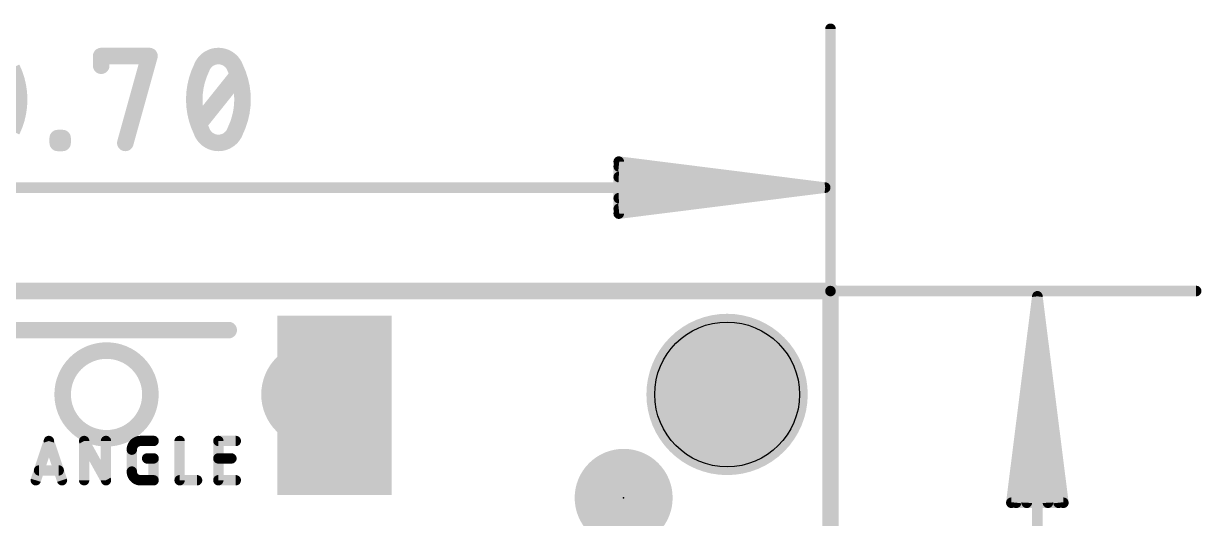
# Model space of a CAD drawing. Extents: x -33 to 53.6, y -8.2 to 46.5.
# Drawn here: x 7.87 to 22.34, y 40.39 to 46.46 of the extents above; entities that cross this region are included whole.
import ezdxf

# ---------------------------------------------------------------- set-up
doc = ezdxf.new("R2010")
doc.units = 0
for name, color, linetype in [('1', 12, 'CONTINUOUS'), ('16', 132, 'CONTINUOUS'), ('20', 31, 'CONTINUOUS'), ('21', 253, 'CONTINUOUS'), ('23', 53, 'CONTINUOUS'), ('24', 53, 'CONTINUOUS'), ('27', 253, 'CONTINUOUS'), ('29', 253, 'CONTINUOUS'), ('30', 253, 'CONTINUOUS'), ('31', 253, 'CONTINUOUS'), ('47', 253, 'CONTINUOUS'), ('51', 253, 'CONTINUOUS')]:
    doc.layers.add(name, color=color, linetype=linetype)

# ---------------------------------------------------------------- blocks, each defined once
blk = doc.blocks.new('PIE')
at = {"const_width": 0.5}
blk.add_lwpolyline([(0, -0.25, 1), (0, 0.25, 1), (0, -0.25)], format="xyb", dxfattribs=at)
blk = doc.blocks.new('RECT')
blk.add_solid([(-0.5, -0.5), (0.5, -0.5), (-0.5, 0.5), (0.5, 0.5)])

msp = doc.modelspace()

# ---------------------------------------------------------------- linework, layer by layer
at = {"layer": '1', "const_width": 0.2032}
for points in [[(0, 43.18), (17.78, 43.18)], [(17.78, 43.18), (17.78, 0)]]:
    msp.add_lwpolyline(points, dxfattribs=at)
at = {"layer": '1', "const_width": 0.1016}
for points in [[(17.8308, 43.18, 1), (17.7292, 43.18)], [(17.78, 43.1292, 1), (17.78, 43.2308)]]:
    msp.add_lwpolyline(points, format="xyb", dxfattribs=at)
at = {"layer": '16', "const_width": 0.2032}
for points in [[(17.78, 43.18), (0, 43.18)], [(17.78, 0), (17.78, 43.18)]]:
    msp.add_lwpolyline(points, dxfattribs=at)
at = {"layer": '16', "const_width": 0.1016}
for points in [[(17.8308, 43.18, 1), (17.7292, 43.18)], [(17.78, 43.1292, 1), (17.78, 43.2308)]]:
    msp.add_lwpolyline(points, format="xyb", dxfattribs=at)
at = {"layer": '20', "const_width": 0.2032}
for points in [[(17.78, 43.18), (0, 43.18)], [(17.78, 0), (17.78, 43.18)]]:
    msp.add_lwpolyline(points, dxfattribs=at)
at = {"layer": '20', "const_width": 0.1016}
for points in [[(17.8308, 43.18, 1), (17.7292, 43.18)], [(17.78, 43.1292, 1), (17.78, 43.2308)]]:
    msp.add_lwpolyline(points, format="xyb", dxfattribs=at)
at = {"layer": '20'}
msp.add_circle((16.51, 41.91), 0.889, dxfattribs=at)
at = {"layer": '21', "const_width": 0.2032}
msp.add_lwpolyline([(10.39, 42.7), (7.39, 42.7)], dxfattribs=at)
at = {"layer": '21', "const_width": 0.1016}
msp.add_lwpolyline([(10.39, 42.6492, 1), (10.39, 42.7508)], format="xyb", dxfattribs=at)
at = {"layer": '23'}
msp.add_point((15.24, 40.64), dxfattribs=at)
at = {"layer": '24'}
msp.add_point((15.24, 40.64), dxfattribs=at)
at = {"layer": '27', "const_width": 0.127}
for points in [[(8.0214, 40.8559), (8.1823, 41.3385)], [(8.1823, 41.3385), (8.3431, 40.8559)], [(8.6151, 40.8559), (8.6151, 41.3385)], [(8.6151, 41.3385), (8.8833, 40.8559)], [(8.8833, 40.8559), (8.8833, 41.3385)], [(9.3076, 41.3385), (9.4685, 41.3385)], [(9.7875, 41.3385), (9.7875, 40.8559)], [(10.263, 40.8559), (10.263, 41.3385)], [(10.263, 41.3385), (10.4775, 41.3385)], [(9.2004, 40.9631), (9.2004, 41.2313)], [(9.388, 41.124), (9.4685, 41.124)], [(9.4685, 41.124), (9.4685, 40.8559)], [(10.263, 41.124), (10.4239, 41.124)], [(8.3029, 40.9766), (8.0616, 40.9766)], [(9.4685, 40.8559), (9.3076, 40.8559)], [(9.7875, 40.8559), (10.002, 40.8559)], [(10.4775, 40.8559), (10.263, 40.8559)]]:
    msp.add_lwpolyline(points, dxfattribs=at)
at = {"layer": '27'}
for points, const_width in [([(8.2124, 41.3485, 1), (8.1522, 41.3285)], 0.0635), ([(8.2124, 41.3285, 1), (8.1522, 41.3485)], 0.0635), ([(8.6469, 41.3385, 1), (8.5834, 41.3385)], 0.0635), ([(8.6429, 41.3539, 1), (8.5874, 41.3231)], 0.0635), ([(8.915, 41.3385, 1), (8.8515, 41.3385)], 0.0635), ([(9.3076, 41.3385, 0.4142), (9.2004, 41.2313)], 0.127), ([(9.3076, 41.3703, 1), (9.3076, 41.3068)], 0.0635), ([(9.3076, 41.3068, 1), (9.3076, 41.3702)], 0.0635), ([(9.4685, 41.3068, 1), (9.4685, 41.3703)], 0.0635), ([(9.8193, 41.3385, 1), (9.7558, 41.3385)], 0.0635), ([(10.263, 41.3703, 1), (10.263, 41.3068)], 0.0635), ([(10.2948, 41.3385, 1), (10.2313, 41.3385)], 0.0635), ([(10.4775, 41.3068, 1), (10.4775, 41.3703)], 0.0635), ([(9.2321, 41.2313, 1), (9.1686, 41.2313)], 0.0635), ([(9.1686, 41.2313, 1), (9.2321, 41.2313)], 0.0635), ([(9.388, 41.1558, 1), (9.388, 41.0923)], 0.0635), ([(9.5002, 41.124, 1), (9.4367, 41.124)], 0.0635), ([(9.4685, 41.0923, 1), (9.4685, 41.1558)], 0.0635), ([(10.263, 41.1558, 1), (10.263, 41.0923)], 0.0635), ([(10.4239, 41.0923, 1), (10.4239, 41.1558)], 0.0635), ([(8.0616, 41.0083, 1), (8.0616, 40.9448)], 0.0635), ([(8.3029, 40.9448, 1), (8.3029, 41.0083)], 0.0635), ([(9.2321, 40.9631, 1), (9.1686, 40.9631)], 0.0635), ([(9.1686, 40.9631, 1), (9.2321, 40.9631)], 0.0635), ([(9.2004, 40.9631, 0.4142), (9.3076, 40.8559)], 0.127), ([(7.9913, 40.8659, 1), (8.0515, 40.8459)], 0.0635), ([(8.313, 40.8459, 1), (8.3733, 40.8659)], 0.0635), ([(8.5834, 40.8559, 1), (8.6469, 40.8559)], 0.0635), ([(8.8515, 40.8559, 1), (8.915, 40.8559)], 0.0635), ([(8.8555, 40.8405, 1), (8.911, 40.8713)], 0.0635), ([(9.3076, 40.8877, 1), (9.3076, 40.8242)], 0.0635), ([(9.3076, 40.8242, 1), (9.3076, 40.8877)], 0.0635), ([(9.4367, 40.8559, 1), (9.5002, 40.8559)], 0.0635), ([(9.4685, 40.8242, 1), (9.4685, 40.8877)], 0.0635), ([(9.7875, 40.8877, 1), (9.7875, 40.8242)], 0.0635), ([(9.7558, 40.8559, 1), (9.8193, 40.8559)], 0.0635), ([(10.002, 40.8242, 1), (10.002, 40.8877)], 0.0635), ([(10.263, 40.8877, 1), (10.263, 40.8242)], 0.0635), ([(10.2313, 40.8559, 1), (10.2948, 40.8559)], 0.0635), ([(10.4775, 40.8242, 1), (10.4775, 40.8877)], 0.0635)]:
    msp.add_lwpolyline(points, format="xyb", dxfattribs=dict(at, const_width=const_width))
at = {"layer": '29', "const_width": 0.9906}
msp.add_lwpolyline([(16.51, 41.4147, 1), (16.51, 42.4053, 1), (16.51, 41.4147)], format="xyb", dxfattribs=at)
at = {"layer": '30', "const_width": 0.9906}
msp.add_lwpolyline([(16.51, 41.4147, 1), (16.51, 42.4053, 1), (16.51, 41.4147)], format="xyb", dxfattribs=at)
at = {"layer": '47'}
for points, const_width in [([(17.78, 43.18), (17.78, 46.4)], 0.13), ([(8.8245, 45.9474), (8.8245, 46.0659)], 0.2032), ([(8.8245, 46.0659), (9.4171, 46.0659)], 0.2032), ([(9.4171, 46.0659), (9.1208, 44.9991)], 0.2032), ([(10.0267, 45.2362), (10.5009, 45.8288)], 0.2032), ([(8.2911, 44.9991), (8.2911, 45.0584)], 0.2032), ([(8.2911, 45.0584), (8.3503, 45.0584)], 0.2032), ([(8.3503, 45.0584), (8.3503, 44.9991)], 0.2032), ([(8.3503, 44.9991), (8.2911, 44.9991)], 0.2032), ([(17.715, 44.45), (15.18, 44.7692)], 0.13), ([(15.18, 44.7692), (15.18, 44.1308)], 0.13), ([(17.715, 44.45), (15.18, 44.71)], 0.13), ([(17.715, 44.45), (15.18, 44.58)], 0.13), ([(17.715, 44.45), (0.065, 44.45)], 0.13), ([(15.18, 44.1308), (17.715, 44.45)], 0.13), ([(15.18, 44.32), (17.715, 44.45)], 0.13), ([(15.18, 44.19), (17.715, 44.45)], 0.13), ([(17.78, 43.18), (22.27, 43.18)], 0.13), ([(20.32, 43.115), (20.0008, 40.58)], 0.13), ([(20.32, 43.115), (20.06, 40.58)], 0.13), ([(20.32, 43.115), (20.19, 40.58)], 0.13), ([(20.32, 0.065), (20.32, 43.115)], 0.13), ([(20.6392, 40.58), (20.32, 43.115)], 0.13), ([(20.45, 40.58), (20.32, 43.115)], 0.13), ([(20.58, 40.58), (20.32, 43.115)], 0.13), ([(20.0008, 40.58), (20.6392, 40.58)], 0.13)]:
    msp.add_lwpolyline(points, dxfattribs=dict(at, const_width=const_width))
for points, const_width in [([(17.8125, 46.4, 1), (17.7475, 46.4)], 0.065), ([(8.8753, 46.0659, 1), (8.7737, 46.0659)], 0.1016), ([(8.8245, 46.1167, 1), (8.8245, 46.0151)], 0.1016), ([(9.4661, 46.0523, 1), (9.3682, 46.0795)], 0.1016), ([(9.4171, 46.0151, 1), (9.4171, 46.1167)], 0.1016), ([(10.2638, 46.0659, 0.3205), (10.0564, 45.9177)], 0.2032), ([(10.4712, 45.9177, 0.3205), (10.2638, 46.0659)], 0.2032), ([(10.2638, 46.1167, 1), (10.2638, 46.0151)], 0.1016), ([(10.2638, 46.0151, 1), (10.2638, 46.1167)], 0.1016), ([(7.8169, 45.5325, 0.1139), (7.728, 45.9177)], 0.2032), ([(8.7737, 45.9474, 1), (8.8753, 45.9474)], 0.1016), ([(10.0564, 45.9177, 0.1139), (9.9675, 45.5325)], 0.2032), ([(10.102, 45.8955, 1), (10.0107, 45.94)], 0.1016), ([(10.5601, 45.5325, 0.1139), (10.4712, 45.9177)], 0.2032), ([(10.5169, 45.94, 1), (10.4256, 45.8955)], 0.1016), ([(10.0083, 45.9342, 1), (10.1044, 45.9013)], 0.1016), ([(10.4232, 45.9013, 1), (10.5193, 45.9342)], 0.1016), ([(10.5405, 45.7971, 1), (10.4612, 45.8606)], 0.1016), ([(7.728, 45.1473, 0.1139), (7.8169, 45.5325)], 0.2032), ([(7.8677, 45.5325, 1), (7.7661, 45.5325)], 0.1016), ([(7.7661, 45.5325, 1), (7.8677, 45.5325)], 0.1016), ([(9.9675, 45.5325, 0.1139), (10.0564, 45.1473)], 0.2032), ([(10.0183, 45.5325, 1), (9.9167, 45.5325)], 0.1016), ([(9.9167, 45.5325, 1), (10.0183, 45.5325)], 0.1016), ([(10.4712, 45.1473, 0.1139), (10.5601, 45.5325)], 0.2032), ([(10.6109, 45.5325, 1), (10.5093, 45.5325)], 0.1016), ([(10.5093, 45.5325, 1), (10.6109, 45.5325)], 0.1016), ([(9.9871, 45.2679, 1), (10.0664, 45.2044)], 0.1016), ([(8.3419, 45.0584, 1), (8.2403, 45.0584)], 0.1016), ([(8.2911, 45.1092, 1), (8.2911, 45.0076)], 0.1016), ([(8.4011, 45.0584, 1), (8.2995, 45.0584)], 0.1016), ([(8.3503, 45.0076, 1), (8.3503, 45.1092)], 0.1016), ([(10.0564, 45.1473, 0.3205), (10.2638, 44.9991)], 0.2032), ([(10.1044, 45.1637, 1), (10.0083, 45.1308)], 0.1016), ([(10.0107, 45.125, 1), (10.102, 45.1695)], 0.1016), ([(10.2638, 44.9991, 0.3205), (10.4712, 45.1473)], 0.2032), ([(10.4256, 45.1695, 1), (10.5169, 45.125)], 0.1016), ([(10.5193, 45.1308, 1), (10.4232, 45.1637)], 0.1016), ([(8.2911, 45.0499, 1), (8.2911, 44.9483)], 0.1016), ([(8.2403, 44.9991, 1), (8.3419, 44.9991)], 0.1016), ([(8.2995, 44.9991, 1), (8.4011, 44.9991)], 0.1016), ([(8.3503, 44.9483, 1), (8.3503, 45.0499)], 0.1016), ([(9.0719, 45.0127, 1), (9.1697, 44.9855)], 0.1016), ([(10.2638, 45.0499, 1), (10.2638, 44.9483)], 0.1016), ([(10.2638, 44.9483, 1), (10.2638, 45.0499)], 0.1016), ([(15.1841, 44.8015, 1), (15.1759, 44.737)], 0.065), ([(15.2125, 44.7692, 1), (15.1475, 44.7692)], 0.065), ([(15.1833, 44.7423, 1), (15.1767, 44.6777)], 0.065), ([(15.1817, 44.6125, 1), (15.1783, 44.5475)], 0.065), ([(17.7191, 44.4178, 1), (17.7109, 44.4822)], 0.065), ([(17.7109, 44.4178, 1), (17.7191, 44.4822)], 0.065), ([(17.7183, 44.4177, 1), (17.7117, 44.4823)], 0.065), ([(17.7117, 44.4177, 1), (17.7183, 44.4823)], 0.065), ([(17.7133, 44.4175, 1), (17.7167, 44.4825)], 0.065), ([(17.7167, 44.4175, 1), (17.7133, 44.4825)], 0.065), ([(17.715, 44.4175, 1), (17.715, 44.4825)], 0.065), ([(15.1783, 44.3525, 1), (15.1817, 44.2875)], 0.065), ([(15.1767, 44.2223, 1), (15.1833, 44.1577)], 0.065), ([(15.1759, 44.163, 1), (15.1841, 44.0985)], 0.065), ([(15.1475, 44.1308, 1), (15.2125, 44.1308)], 0.065), ([(17.78, 43.2125, 1), (17.78, 43.1475)], 0.065), ([(17.7475, 43.18, 1), (17.8125, 43.18)], 0.065), ([(20.3525, 43.115, 1), (20.2875, 43.115)], 0.065), ([(20.3522, 43.1191, 1), (20.2878, 43.1109)], 0.065), ([(20.3525, 43.1133, 1), (20.2875, 43.1167)], 0.065), ([(20.3525, 43.1167, 1), (20.2875, 43.1133)], 0.065), ([(20.3523, 43.1183, 1), (20.2877, 43.1117)], 0.065), ([(20.3523, 43.1117, 1), (20.2877, 43.1183)], 0.065), ([(20.3522, 43.1109, 1), (20.2878, 43.1191)], 0.065), ([(22.27, 43.1475, 1), (22.27, 43.2125)], 0.065), ([(20.0008, 40.6125, 1), (20.0008, 40.5475)], 0.065), ([(20.6392, 40.5475, 1), (20.6392, 40.6125)], 0.065), ([(19.9685, 40.5841, 1), (20.033, 40.5759)], 0.065), ([(20.0277, 40.5833, 1), (20.0923, 40.5767)], 0.065), ([(20.1575, 40.5817, 1), (20.2225, 40.5783)], 0.065), ([(20.4175, 40.5783, 1), (20.4825, 40.5817)], 0.065), ([(20.5477, 40.5767, 1), (20.6123, 40.5833)], 0.065), ([(20.607, 40.5759, 1), (20.6715, 40.5841)], 0.065)]:
    msp.add_lwpolyline(points, format="xyb", dxfattribs=dict(at, const_width=const_width))
at = {"layer": '51', "const_width": 0.127}
for points in [[(0, 43.18), (17.78, 43.18)], [(17.78, 43.18), (17.78, 0)]]:
    msp.add_lwpolyline(points, dxfattribs=at)
at = {"layer": '51'}
for points, const_width in [([(17.8117, 43.18, 1), (17.7483, 43.18)], 0.0635), ([(17.78, 43.1482, 1), (17.78, 43.2118)], 0.0635), ([(16.51, 41.0845, 1), (16.51, 42.7355, 1), (16.51, 41.0845)], 0.127), ([(8.89, 41.3712, 1), (8.89, 42.4488, 1), (8.89, 41.3712)], 0.2032), ([(11.43, 41.3712, 1), (11.43, 42.4488, 1), (11.43, 41.3712)], 0.2032)]:
    msp.add_lwpolyline(points, format="xyb", dxfattribs=dict(at, const_width=const_width))

# ---------------------------------------------------------------- block references
at = {"layer": '1', "xscale": 1.2, "yscale": 2, "rotation": 180}
msp.add_blockref('RECT', (11.69, 41.775), dxfattribs=at)
at = {"layer": '1'}
msp.add_blockref('PIE', (15.24, 40.64), dxfattribs=at)
at = {"layer": '16'}
msp.add_blockref('PIE', (15.24, 40.64), dxfattribs=at)
at = {"layer": '29', "xscale": 1.4032, "yscale": 2.2032, "rotation": 180}
msp.add_blockref('RECT', (11.69, 41.775), dxfattribs=at)
at = {"layer": '29', "xscale": 1.2032, "yscale": 1.2032}
msp.add_blockref('PIE', (15.24, 40.64), dxfattribs=at)
at = {"layer": '30', "xscale": 1.2032, "yscale": 1.2032}
msp.add_blockref('PIE', (15.24, 40.64), dxfattribs=at)
at = {"layer": '31', "xscale": 1.2, "yscale": 2, "rotation": 180}
msp.add_blockref('RECT', (11.69, 41.775), dxfattribs=at)

doc.saveas('drawing.dxf')
